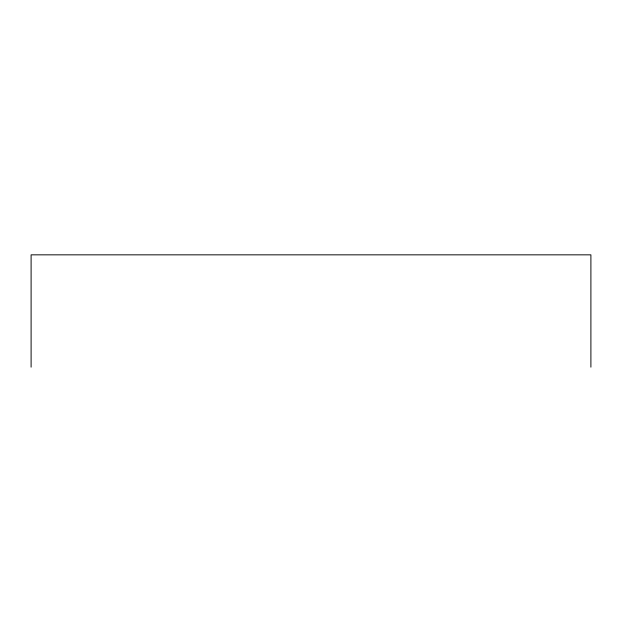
<?xml version="1.0" encoding="UTF-8"?>
<svg xmlns="http://www.w3.org/2000/svg" width="622" height="622" viewBox="0 0 622 622"><rect width="100%" height="100%" fill="white"/><g stroke="black" fill="none" stroke-linecap="round" stroke-linejoin="round"><path stroke-width="0.93" d="M590.9 367.159L590.9 254.841L31.1 254.841L31.1 367.159"/></g></svg>
